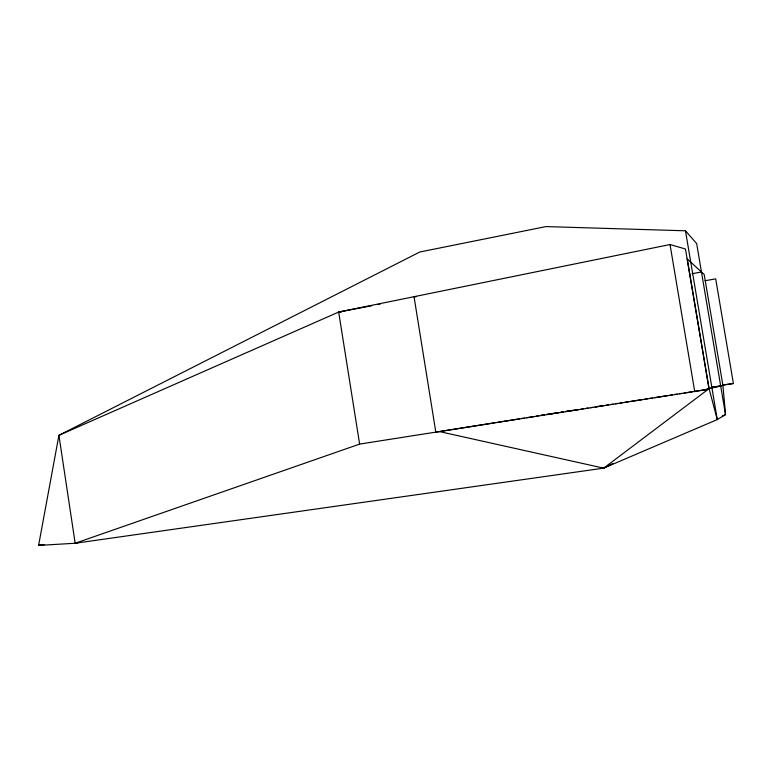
<?xml version="1.0" encoding="UTF-8"?>
<svg xmlns="http://www.w3.org/2000/svg" width="772" height="772" viewBox="0 0 772 772"><rect width="100%" height="100%" fill="white"/><g stroke="black" fill="none" stroke-linecap="round" stroke-linejoin="round"><path stroke-width="1.16" d="M415.925 296.824L414.033 296.699L435.823 432.195L439.48 431.577L603.656 468.15L709.082 388.634L722.939 385.508L704.189 274.485L687.225 258.9L709.082 388.634L717.275 419.582L603.656 468.15L75.174 543.256L38.6 545.418L58.913 435.321L419.794 252.01L545.968 226.582L685.468 230.799L696.672 243.576L725.535 414.632L717.275 419.582L685.468 230.799M603.656 468.15L612.91 463.49M77.461 542.513L75.174 543.256L359.627 444.093L709.063 389.156L685.459 249.009L670.028 244.531L338.676 312.052L58.913 435.321L75.174 543.256L78.619 542.417M722.245 416.04L725.535 414.632L722.939 385.508M359.627 444.093L338.676 312.052L371.747 305.741M377.653 304.622L380.017 304.168M692.108 273.693L701.468 271.976M705.068 280.728L715.702 278.875L733.4 383.53L722.708 385.218M43.348 544.607L38.6 545.418L44.525 544.578M439.48 431.577L494.852 422.757M497.216 422.38L519.604 418.81M521.959 418.434L524.313 418.067M526.668 417.691L533.741 416.562M536.096 416.185L538.451 415.809M560.964 412.229L563.338 411.852M565.702 411.466L568.076 411.09M570.44 410.714L572.814 410.337M575.188 409.961L577.553 409.585M595.328 406.757L597.702 406.371M600.066 405.995L602.44 405.618M706.708 389.011L709.082 388.634M722.505 385.054L728.45 384.118M711.273 387.496L720.71 386.01M560.964 412.296L563.338 411.92M565.702 411.553L578.739 409.517M581.104 409.15L583.478 408.774M585.842 408.407L588.216 408.041M590.58 407.664L592.954 407.298M595.328 406.931L603.617 405.628M605.991 405.261L608.355 404.895M610.729 404.518L613.093 404.152M615.467 403.785L617.832 403.409M620.206 403.042L622.579 402.666M624.944 402.299L628.495 401.749M630.869 401.372L642.719 399.52M645.083 399.153L647.457 398.786M649.821 398.41L652.195 398.043M654.569 397.677L667.597 395.64M669.971 395.264L672.335 394.897M674.709 394.531L677.073 394.154M679.447 393.788L681.821 393.421M684.185 393.044L692.484 391.751M694.848 391.385L709.063 389.156M711.031 387.351L719.369 386.058M729.636 383.935L733.4 383.53M338.676 312.052L341.031 312.322M670.028 244.531L694.771 391.78M544.376 414.863L540.825 415.433L544.376 414.882M558.6 412.605L546.75 414.487L558.59 412.663"/></g></svg>
